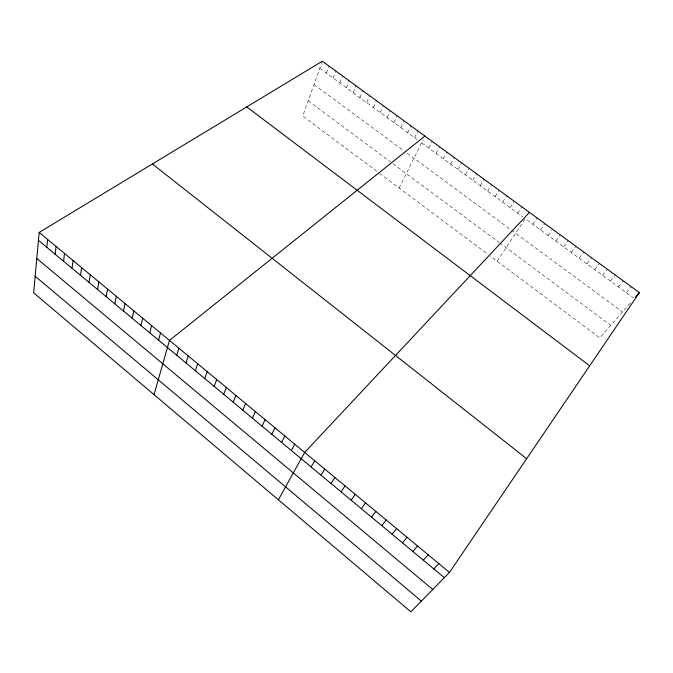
<?xml version="1.0" encoding="UTF-8"?>
<svg xmlns="http://www.w3.org/2000/svg" width="673" height="673" viewBox="0 0 673 673"><rect width="100%" height="100%" fill="white"/><g stroke="black" fill="none" stroke-linecap="round" stroke-linejoin="round"><path stroke-width="0.5" stroke-dasharray="3.37 2.52" d="M322.342 61.201L302.757 116.042L377.881 172.153M326.439 73.164L329.03 66.08M333.093 78.034L335.734 70.976M339.764 82.914L342.456 75.881M346.46 87.818L349.203 80.81M353.174 92.739L355.975 85.749M359.912 97.669L362.764 90.704M366.676 102.624L369.578 95.684M373.456 107.587L376.417 100.672M380.262 112.568L383.274 105.678M387.093 117.565L390.155 110.7M393.941 122.587L397.062 115.739M400.814 127.618L403.985 120.795M407.712 132.665L410.942 125.868M414.627 137.729L417.908 130.966M399.139 188.028L423.241 139.437M428.81 148.11L432.209 141.397M436.079 153.427L439.536 146.748M443.364 158.769L446.889 152.115M450.683 164.128L454.267 157.499M458.027 169.503L461.661 162.9M465.396 174.896L469.089 168.326M472.791 180.314L476.551 173.769M480.211 185.74L484.03 179.228M487.656 191.191L491.534 184.705M495.126 196.667L499.072 190.207M502.622 202.152L506.626 195.725M510.142 207.663L514.214 201.261M517.697 213.19L521.827 206.821M497.137 261.217L525.268 218.733L633.411 297.912M532.873 224.302L537.138 217.993M540.503 229.888L544.827 223.613M548.159 235.491L552.55 229.249M555.848 241.119L560.306 234.902M563.553 246.764L568.079 240.581M571.293 252.434L575.886 246.276M579.058 258.121L583.718 251.996M586.856 263.824L591.584 257.734M594.68 269.553L599.475 263.496M602.528 275.299L607.391 269.276M610.403 281.07L615.332 275.072M618.31 286.858L623.316 280.902M626.243 292.662L631.316 286.74M630.248 303.043L599.828 337.913L489.986 255.883M319.81 68.309L416.94 139.42M421.567 142.811L522.744 216.883M313.997 84.579L404.086 150.988M407.106 153.217L510.706 229.594M511.539 230.2L622.458 311.969M308.2 100.807L390.458 161.848M392.948 163.699L498.819 242.272M499.627 242.869L610.773 325.362M379.505 173.365L487.605 254.108"/><path stroke-width="1.01" d="M39.177 232.429L33.65 292.822L410.833 611.799L449.48 572.437L639.35 292.604L322.342 61.201L39.177 232.429L449.48 572.437M46.79 247.311L47.598 239.403M55.161 254.268L56.052 246.411M63.573 261.25L64.549 253.443M72.019 268.275L73.079 260.518M80.499 275.316L81.643 267.618M89.021 282.399L90.249 274.752M97.577 289.508L98.897 281.911M106.174 296.658L107.579 289.104M114.814 303.826L116.303 296.339M123.487 311.035L125.06 303.599M132.194 318.27L133.86 310.892M140.943 325.547L142.701 318.211M149.734 332.849L151.585 325.572M158.567 340.185L160.502 332.967M154.05 394.647L169.47 340.395L424.907 136.072M176.696 355.251L178.825 348.151M186.009 362.983L188.238 355.941M195.355 370.756L197.685 363.773M204.752 378.562L207.183 371.647M214.191 386.411L216.723 379.555M223.68 394.294L226.313 387.497M233.211 402.21L235.945 395.48M242.785 410.168L245.62 403.506M252.409 418.16L255.345 411.565M262.075 426.194L265.12 419.658M271.791 434.262L274.946 427.801M281.55 442.38L284.814 435.978M291.359 450.523L294.724 444.197M278.395 499.795L304.692 452.449L529.466 212.399M311.111 466.944L314.703 460.744M321.063 475.214L324.765 469.089M331.066 483.517L334.876 477.468M341.11 491.87L345.039 485.889M351.213 500.258L355.251 494.352M361.359 508.687L365.515 502.857M371.555 517.158L375.828 511.404M381.801 525.672L386.193 519.985M392.098 534.227L396.607 528.625M402.446 542.833L407.072 537.298M412.843 551.473L417.596 546.013M635.497 297.02L639.35 292.604M423.292 560.155L428.171 554.779M433.799 568.887L438.796 563.587M246.747 106.914L589.674 365.818M152.384 163.976L526.639 458.708M38.454 240.379L444.357 577.653M36.796 258.457L432.747 589.472M35.164 276.267L421.365 601.065"/></g></svg>
